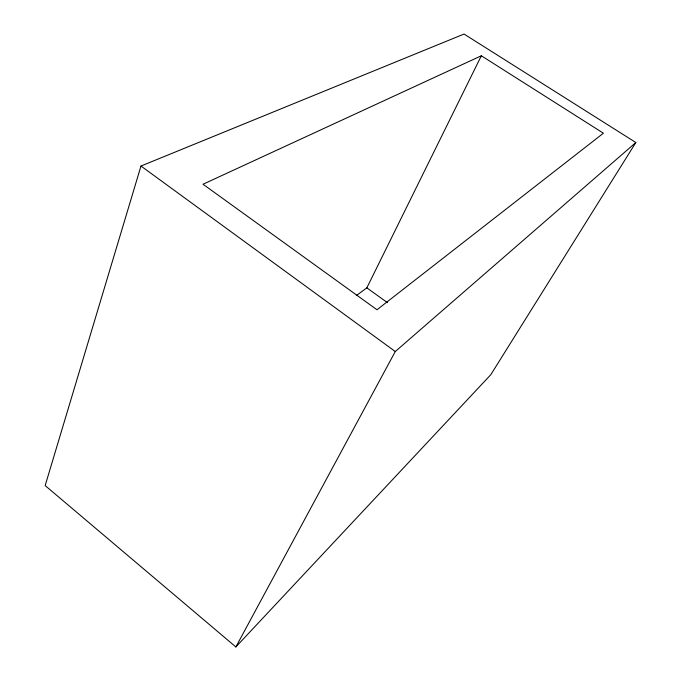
<?xml version="1.0" encoding="UTF-8"?>
<svg xmlns="http://www.w3.org/2000/svg" width="681" height="681" viewBox="0 0 681 681"><rect width="100%" height="100%" fill="white"/><g stroke="black" fill="none" stroke-linecap="round" stroke-linejoin="round"><path stroke-width="1.02" d="M140.976 166.036L45.159 485.579L235.864 646.95L490.788 374.712L635.841 142.525L464.042 34.05L140.976 166.036L395.278 351.524L635.841 142.525M356.58 295.401L366.838 287.859L481.339 55.774L603.417 133.204L376.985 309.761L203.032 184.236L481.339 55.774M235.864 646.95L395.278 351.524M366.838 287.859L387.48 302.67"/></g></svg>
